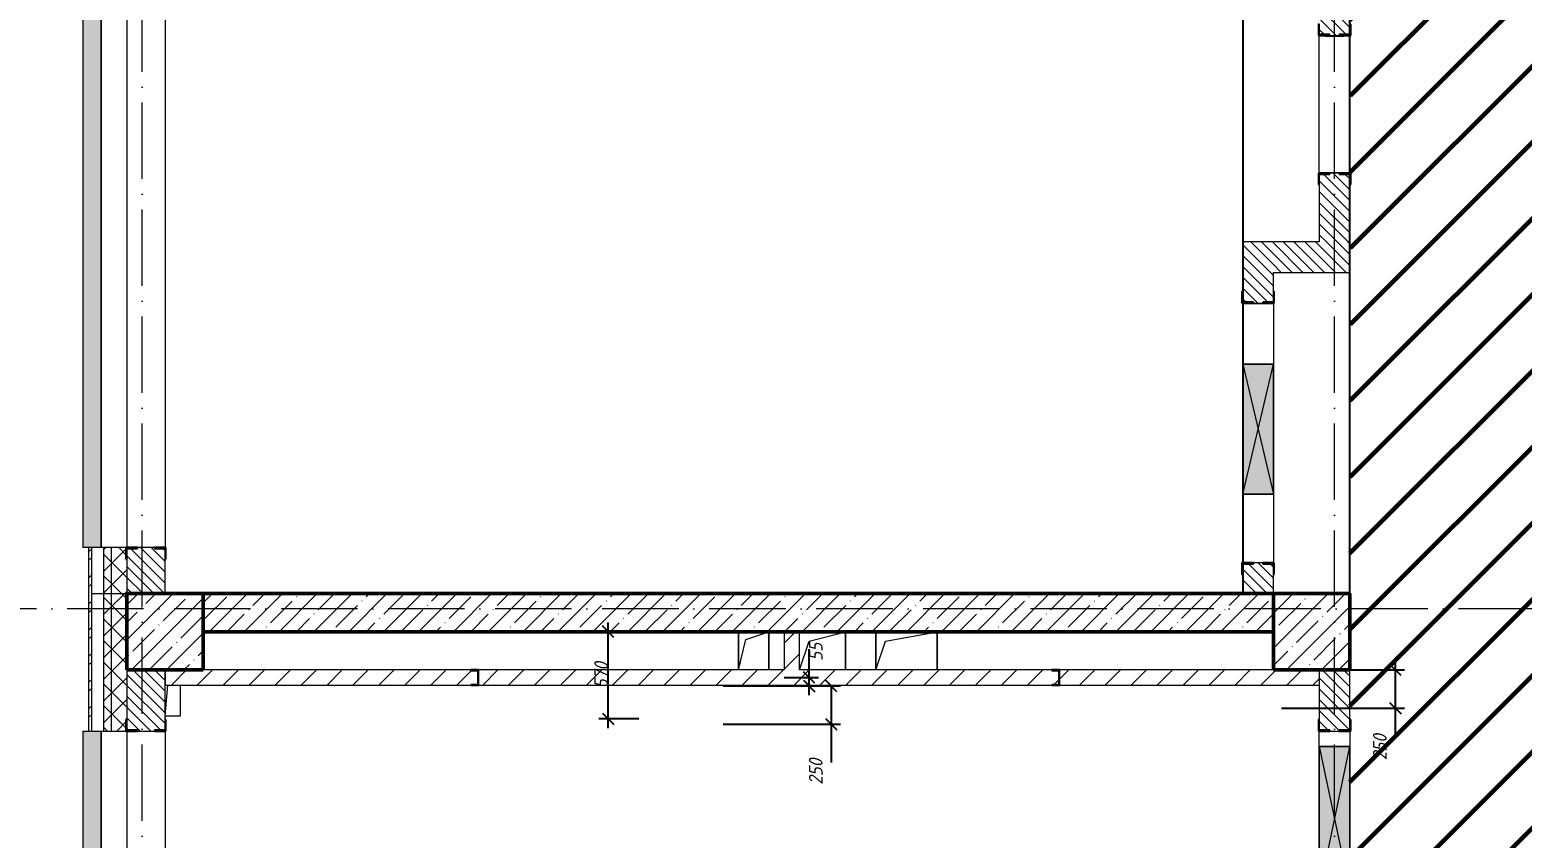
# Model space of a CAD drawing. Header units: millimetres. Extents: x -606178 to 312196, y -19338 to 632709.
# Drawn here: x -143799 to -134038, y 517875 to 523163 of the extents above; entities that cross this region are included whole.
import ezdxf

# ---------------------------------------------------------------- set-up
doc = ezdxf.new("R2010")
doc.units = ezdxf.units.MM
doc.linetypes.add('50_200_ШТРИХ_1Т_ш5_п1_п1_', pattern=[700, 500, -100, 0, -100])
for name, color, linetype, lineweight in [('6.4.1) Окр пт с инж. ПТ2.16', 3, 'Continuous', 60), ('A-____-____-DIMS', 7, 'Continuous', 9), ('A-DETL-GENF-OTLN', 7, 'Continuous', 9), ('A-FLOR-____-OTLN', 7, 'Continuous', 9), ('A-GENM-____-MCUT', 7, 'Continuous', 25), ('A-GENM-____-OTLN', 7, 'Continuous', 9), ('A-GENM-____-OTLN-1', 7, 'Continuous', 25), ('A-GLAZ-____-OTLN', 7, 'Continuous', 9), ('A-WALL-____-MCUT', 7, 'Continuous', 13), ('A-WALL-____-MCUT-1', 7, 'Continuous', 9), ('A-WALL-____-MCUT-2', 7, 'Continuous', 50), ('A-WALL-____-OTLN', 7, 'Continuous', 9), ('A-WALL-____-PATT-1', 7, 'Continuous', 9), ('A-WALL-FNSH-MCUT-1', 7, 'Continuous', 9), ('I-WALL-____-OTLN', 7, 'Continuous', 9), ('S-COLS-____-MCUT', 7, 'Continuous', 50), ('S-COLS-____-OTLN', 7, 'Continuous', 9), ('S-GRID-____-OTLN-1', 7, '50_200_ШТРИХ_1Т_ш5_п1_п1_', 9)]:
    doc.layers.add(name, color=color, linetype=linetype, lineweight=lineweight)
doc.layers.add('A-GLAZ-____-OTLN-1', color=7, linetype='Continuous', lineweight=9, true_color=0xc0c0c0)
doc.styles.add('ISOCPEUR_I_7', font='isocpeui.ttf', dxfattribs={"width": 0.9, "height": 90})
doc.dimstyles.new('ISO-1_8_0_9К_СРЕДНИЙ_Кладочные_1', dxfattribs={"dimscale": 304.8, "dimtxt": 89.638306, "dimasz": 0.246063, "dimexe": 0.19685, "dimexo": 0, "dimgap": 0, "dimtad": 1, "dimdec": 3, "dimrnd": 0.001, "dimdsep": 46, "dimtxsty": 'ISOCPEUR_I_7', "dimblk1": 'OBLIQUE', "dimblk2": 'OBLIQUE', "dimsah": 1, "dimcen": 0.09, "dimdle": 0.19685, "dimazin": 0, "dimtfac": 1, "dimtdec": 4, "dimtix": 1, "dimtmove": 0, "dimatfit": 3, "dimfxl": 1, "dimtvp": 1, "dimtolj": 1, "dimtzin": 0, "dimarcsym": 2})
doc.dimstyles.new('ISO-1_8_0_9К_СРЕДНИЙ_Кладочные_2', dxfattribs={"dimscale": 304.8, "dimtxt": 89.638306, "dimasz": 0.246063, "dimexe": 0.19685, "dimexo": 0, "dimgap": 0, "dimtad": 1, "dimdec": 3, "dimrnd": 0.001, "dimdsep": 46, "dimtxsty": 'ISOCPEUR_I_7', "dimblk1": 'OBLIQUE', "dimblk2": 'OBLIQUE', "dimsah": 1, "dimcen": 0.09, "dimdle": 0.19685, "dimazin": 0, "dimtfac": 1, "dimtdec": 4, "dimtix": 1, "dimtmove": 1, "dimatfit": 3, "dimfxl": 1, "dimtvp": 1, "dimtolj": 1, "dimtzin": 0, "dimarcsym": 2})
pattern_1 = [(135, (-140714.89, 451794.26), (-35.35534, -35.35534), [])]
pattern_2 = [(45, (-140714.89, 451794.26), (-84.85281, 84.85281), [])]
pattern_3 = [(45, (-140714.89, 451794.26), (-70.71068, 70.71068), []), (135, (-140714.89, 451794.26), (-70.71068, -70.71068), [])]
pattern_4 = [(45, (-140714.89, 451794.26), (-85.53659, 85.53659), []), (45, (-140657.87, 451794.26), (-85.53659, 85.53659), [])]

# ---------------------------------------------------------------- blocks, each defined once
blk = doc.blocks.new('BSC_Колонна _Прямоугольная - 500х500-V23-АР1_План отверстий 3 этажа в осях 1-64_Ю-ЯЯ')
at = {"layer": 'S-COLS-____-OTLN'}
h = blk.add_hatch(dxfattribs=at)
h.set_pattern_fill('FP_30', color=256, style=0, pattern_type=2)
h.set_pattern_definition([(45, (2200, -67431.04), (-114.04925, 114.04925), []), (45, (2314.05, -67431.04), (-114.04925, 114.04925), [201.613, -40.323, 3.353, -36.97])])
h.paths.add_polyline_path([(-250, -250), (250, -250), (250, 250), (-250, 250)], flags=0)
at = {"layer": 'S-COLS-____-MCUT'}
for p, q in [((250, 250), (-250, 250)), ((-250, 250), (-250, -250)), ((250, -250), (250, 250)), ((-250, -250), (250, -250))]:
    blk.add_line(p, q, dxfattribs=at)
blk = doc.blocks.new('BSC_Колонна _Прямоугольная - 500х500-V24-АР1_План отверстий 3 этажа в осях 1-64_Ю-ЯЯ')
at = {"layer": 'S-COLS-____-OTLN'}
h = blk.add_hatch(dxfattribs=at)
h.set_pattern_fill('FP_31', color=256, style=0, pattern_type=2)
h.set_pattern_definition([(45, (-5300, -67431.04), (-114.04925, 114.04925), []), (45, (-5185.95, -67431.04), (-114.04925, 114.04925), [201.613, -40.323, 3.353, -36.97])])
h.paths.add_polyline_path([(-250, -250), (250, -250), (250, 250), (-250, 250)], flags=0)
at = {"layer": 'S-COLS-____-MCUT'}
for p, q in [((250, 250), (-250, 250)), ((-250, 250), (-250, -250)), ((250, -250), (250, 250)), ((-250, -250), (250, -250))]:
    blk.add_line(p, q, dxfattribs=at)
blk = doc.blocks.new('Фахверк_СКБ_Уголок - 250_2700-27497298-АР1_План отверстий 3 этажа в осях 1-64_Ю-ЯЯ')
at = {"layer": 'A-GENM-____-MCUT'}
for p, q in [((200, 181), (125, 181)), ((125, 181), (125, 106)), ((125, 106), (131, 106)), ((131, 106), (131, 175)), ((131, 175), (200, 175)), ((200, 175), (200, 181)), ((131, -6), (125, -6)), ((125, -6), (125, -81)), ((125, -81), (200, -81)), ((131, -75), (131, -6)), ((200, -75), (131, -75)), ((200, -81), (200, -75))]:
    blk.add_line(p, q, dxfattribs=at)
blk = doc.blocks.new('Фахверк_СКБ_Уголок - 200_3960-28268576-АР1_План отверстий 3 этажа в осях 1-64_Ю-ЯЯ')
at = {"layer": 'A-GENM-____-MCUT'}
for p, q in [((200, 156), (125, 156)), ((125, 156), (125, 81)), ((131, 81), (131, 150)), ((131, 150), (200, 150)), ((200, 150), (200, 156)), ((125, 81), (131, 81)), ((131, 19), (125, 19)), ((125, 19), (125, -56)), ((131, -50), (131, 19)), ((125, -56), (200, -56)), ((200, -50), (131, -50)), ((200, -56), (200, -50))]:
    blk.add_line(p, q, dxfattribs=at)
blk = doc.blocks.new('Фахверк_СКБ_Уголок - 200_3960_зеркало-28268689-АР1_План отверстий 3 этажа в осях 1-64_Ю-ЯЯ')
at = {"layer": 'A-GENM-____-MCUT'}
for p, q in [((200, 156), (125, 156)), ((125, 156), (125, 81)), ((131, 81), (131, 150)), ((131, 150), (200, 150)), ((200, 150), (200, 156)), ((125, 81), (131, 81)), ((131, 19), (125, 19)), ((125, 19), (125, -56)), ((131, -50), (131, 19)), ((125, -56), (200, -56)), ((200, -50), (131, -50)), ((200, -56), (200, -50))]:
    blk.add_line(p, q, dxfattribs=at)
blk = doc.blocks.new('154_Стойка_СКБ_Уголок - СМ-2480_200-28346303-АР1_План отверстий 3 этажа в осях 1-64_Ю-ЯЯ')
at = {"layer": 'A-GENM-____-MCUT'}
for p, q in [((125, 156), (125, 81)), ((200, 156), (125, 156)), ((131, 81), (131, 150)), ((131, 150), (200, 150)), ((200, 150), (200, 156)), ((125, 81), (131, 81)), ((131, 19), (125, 19)), ((125, 19), (125, -56)), ((131, -50), (131, 19)), ((125, -56), (200, -56)), ((200, -50), (131, -50)), ((200, -56), (200, -50))]:
    blk.add_line(p, q, dxfattribs=at)
blk = doc.blocks.new('Стойка_Влож_Полоса боковая - Полоса-V164-АР1_План отверстий 3 этажа в осях 1-64_Ю-ЯЯ')
at = {"layer": 'A-GENM-____-OTLN'}
for p, q in [((-5, 60), (0, 60)), ((-5, -60), (-5, 60)), ((0, 31), (0, -31)), ((0, -60), (-5, -60))]:
    blk.add_line(p, q, dxfattribs=at)
blk = doc.blocks.new('154_Фахверк_СКБ_Швеллер - Тип_100_3960-28515445-АР1_План отверстий 3 этажа в осях 1-64_Ю-ЯЯ')
at = {"layer": 'A-GENM-____-MCUT'}
for p, q in [((175, 50), (125, 50)), ((125, 50), (125, -50)), ((128, 47), (175, 47)), ((128, -47), (128, 47)), ((175, 47), (175, 50)), ((125, -50), (175, -50)), ((175, -47), (128, -47)), ((175, -50), (175, -47))]:
    blk.add_line(p, q, dxfattribs=at)
blk = doc.blocks.new('AR_Отверстие прямоугольное _в плите_ - AR_Отверстие прямоугольное _в плите_-30510814-АР1_План отверстий 3 этажа в осях 1-64_Ю-ЯЯ')
at = {"layer": 'A-GENM-____-OTLN'}
for p, q in [((-50, -150), (-31.8, 50)), ((50, -150), (50, 50)), ((-50, -150), (50, -150))]:
    blk.add_line(p, q, dxfattribs=at)
blk = doc.blocks.new('AR_Отверстие прямоугольное _в плите_ - AR_Отверстие прямоугольное _в плите_-V196-АР1_План отверстий 3 этажа в осях 1-64_Ю-ЯЯ')
at = {"layer": 'A-GENM-____-OTLN'}
for p, q in [((-100, 125), (-100, -125)), ((-50, 75), (100, 125)), ((100, -125), (100, 125)), ((-100, -125), (-50, 75))]:
    blk.add_line(p, q, dxfattribs=at)
blk = doc.blocks.new('AR_Отверстие прямоугольное _в плите_ - AR_Отверстие прямоугольное _в плите_-30459858-АР1_План отверстий 3 этажа в осях 1-64_Ю-ЯЯ')
at = {"layer": 'A-GENM-____-OTLN'}
for p, q in [((-200, 125), (-200, -125)), ((-137.5, 62.5), (200, 125)), ((200, -125), (200, 125)), ((-200, -125), (-137.5, 62.5))]:
    blk.add_line(p, q, dxfattribs=at)
blk = doc.blocks.new('AR_Отверстие прямоугольное _в плите_ - AR_Отверстие прямоугольное _в плите_-30552572-АР1_План отверстий 3 этажа в осях 1-64_Ю-ЯЯ')
at = {"layer": 'A-GENM-____-OTLN'}
for p, q in [((-87.5, 62.5), (150, 125)), ((150, -125), (150, 125)), ((-150, -125), (-87.5, 62.5))]:
    blk.add_line(p, q, dxfattribs=at)
blk = doc.blocks.new('Отлив_СКБ - Отлив витража_120_НВФ-31886035-АР1_План отверстий 3 этажа в осях 1-64_Ю-ЯЯ')
at = {"layer": 'A-GLAZ-____-OTLN-1'}
for points in [[(4800, 2), (4800, 120), (0, 120), (0, 2), (1409.2, 2)], [(4800, 0), (4800, 2), (0, 2), (0, 0), (1409.2, 0)]]:
    blk.add_hatch(color=256, dxfattribs=at).paths.add_polyline_path(points, flags=0)
at = {"layer": 'A-GLAZ-____-OTLN'}
for p, q in [((0, 83), (0, 120)), ((4800, 120), (0, 120)), ((4800, 120), (4800, 83)), ((0, 2), (4800, 2)), ((4800, 0), (0, 0))]:
    blk.add_line(p, q, dxfattribs=at)
blk = doc.blocks.new('Отлив_СКБ - Отлив витража_120_НВФ-31885689-АР1_План отверстий 3 этажа в осях 1-64_Ю-ЯЯ')
at = {"layer": 'A-GLAZ-____-OTLN-1'}
for points in [[(1800, 2), (1800, 120), (0, 120), (0, 2), (736.9, 2)], [(1800, 0), (1800, 2), (0, 2), (0, 0), (736.9, 0)]]:
    blk.add_hatch(color=256, dxfattribs=at).paths.add_polyline_path(points, flags=0)
at = {"layer": 'A-GLAZ-____-OTLN'}
for p, q in [((0, 83), (0, 120)), ((1800, 120), (0, 120)), ((1800, 120), (1800, 83)), ((0, 2), (1800, 2)), ((1800, 0), (0, 0))]:
    blk.add_line(p, q, dxfattribs=at)
blk = doc.blocks.new('AR_Отверстие прямоугольное _в стене_ - AR_Отверстие прямоугольное _в стене__ОВ-36911224-АР1_План отверстий 3 этажа в осях 1-64_Ю-ЯЯ')
at = {"layer": 'A-GLAZ-____-OTLN'}
blk.add_hatch(color=256, dxfattribs=at).paths.add_polyline_path([(-475, -100), (475, -100), (475, 100), (-475, 100)], flags=0)
at = {"layer": 'A-DETL-GENF-OTLN'}
for p, q in [((-475, -100), (-475, 100)), ((-475, 100), (475, 100)), ((475, 100), (-475, -100)), ((-475, 100), (475, -100)), ((475, 100), (-475, 100)), ((-475, 100), (-475, -100)), ((475, 100), (475, -100)), ((475, -100), (475, 100)), ((475, -100), (-475, -100)), ((-475, -100), (475, -100))]:
    blk.add_line(p, q, dxfattribs=at)
blk = doc.blocks.new('AR_Отверстие прямоугольное _в стене_ - AR_Отверстие прямоугольное _в стене__ОВ-36910185-АР1_План отверстий 3 этажа в осях 1-64_Ю-ЯЯ')
at = {"layer": 'A-GLAZ-____-OTLN'}
blk.add_hatch(color=256, dxfattribs=at).paths.add_polyline_path([(-425, -100), (425, -100), (425, 100), (-425, 100)], flags=0)
at = {"layer": 'A-DETL-GENF-OTLN'}
for p, q in [((-425, -100), (-425, 100)), ((-425, 100), (425, 100)), ((425, 100), (-425, -100)), ((-425, 100), (425, -100)), ((425, 100), (-425, 100)), ((-425, 100), (-425, -100)), ((425, 100), (425, -100)), ((425, -100), (425, 100)), ((425, -100), (-425, -100)), ((-425, -100), (425, -100))]:
    blk.add_line(p, q, dxfattribs=at)
blk = doc.blocks.new('_Oblique')
at = {"color": 0, "linetype": 'ByBlock', "lineweight": -2}
blk.add_line((-0.5, -0.5), (0.5, 0.5), dxfattribs=at)
blk = doc.blocks.new('*D5356')
at = {"layer": 'A-____-____-DIMS', "color": 0, "lineweight": -2, "transparency": 16777216}
for p, q in [((-134867.5, 519035.3), (-134867.5, 518725.3)), ((-135564.9, 518975.3), (-134807.5, 518975.3)), ((-135612.9, 518725.3), (-134807.5, 518725.3)), ((-134867.5, 518725.3), (-134867.5, 518529.2))]:
    blk.add_line(p, q, dxfattribs=at)
at = {"layer": 'Defpoints', "color": 0, "transparency": 16777216}
for p in [(-135564.9, 518975.3), (-135612.9, 518725.3), (-134867.5, 518725.3)]:
    blk.add_point(p, dxfattribs=at)
at = {"layer": 'A-____-____-DIMS', "color": 0, "lineweight": -2, "transparency": 16777216, "xscale": 75, "yscale": 75, "zscale": 75}
for p, rotation in [((-134867.5, 518975.3), 90), ((-134867.5, 518725.3), 270)]:
    blk.add_blockref('_Oblique', p, dxfattribs=dict(at, rotation=rotation))
at = {"layer": 'A-____-____-DIMS', "color": 0, "transparency": 16777216, "insert": (-135013.5, 518384.4), "char_height": 90, "width": 409.578, "attachment_point": 1, "rotation": 90, "line_spacing_factor": 1.149209, "style": 'ISOCPEUR_I_7'}
blk.add_mtext('\\A1;250', dxfattribs=at)
blk = doc.blocks.new('*D5342')
at = {"layer": 'A-____-____-DIMS', "color": 0, "lineweight": -2, "transparency": 16777216}
for p, q in [((-140122.7, 519225.3), (-139956.7, 519225.3)), ((-140016.7, 518595.3), (-140016.7, 519285.3)), ((-139814.9, 518655.3), (-140076.7, 518655.3))]:
    blk.add_line(p, q, dxfattribs=at)
at = {"layer": 'Defpoints', "color": 0, "transparency": 16777216}
for p in [(-140122.7, 519225.3), (-140016.7, 519225.3), (-139814.9, 518655.3)]:
    blk.add_point(p, dxfattribs=at)
at = {"layer": 'A-____-____-DIMS', "color": 0, "lineweight": -2, "transparency": 16777216, "xscale": 75, "yscale": 75, "zscale": 75}
for p, rotation in [((-140016.7, 519225.3), 90), ((-140016.7, 518655.3), 270)]:
    blk.add_blockref('_Oblique', p, dxfattribs=dict(at, rotation=rotation))
at = {"layer": 'A-____-____-DIMS', "color": 0, "transparency": 16777216, "insert": (-140062.2, 518940.3), "char_height": 90, "width": 409.578, "attachment_point": 5, "rotation": 90, "style": 'ISOCPEUR_I_7'}
blk.add_mtext('\\A1;570', dxfattribs=at)
blk = doc.blocks.new('*D5343')
at = {"layer": 'A-____-____-DIMS', "color": 0, "lineweight": -2, "transparency": 16777216}
for p, q in [((-139264.9, 518870.3), (-138497.6, 518870.3)), ((-138557.6, 518870.3), (-138557.6, 518560.3)), ((-139264.9, 518620.3), (-138497.6, 518620.3)), ((-138557.6, 518620.3), (-138557.6, 518369))]:
    blk.add_line(p, q, dxfattribs=at)
at = {"layer": 'Defpoints', "color": 0, "transparency": 16777216}
for p in [(-139264.9, 518870.3), (-138557.6, 518870.3), (-139264.9, 518620.3)]:
    blk.add_point(p, dxfattribs=at)
at = {"layer": 'A-____-____-DIMS', "color": 0, "lineweight": -2, "transparency": 16777216, "xscale": 75, "yscale": 75, "zscale": 75}
for p, rotation in [((-138557.6, 518870.3), 90), ((-138557.6, 518620.3), 270)]:
    blk.add_blockref('_Oblique', p, dxfattribs=dict(at, rotation=rotation))
at = {"layer": 'A-____-____-DIMS', "color": 0, "transparency": 16777216, "insert": (-138703.6, 518224.2), "char_height": 90, "width": 409.578, "attachment_point": 1, "rotation": 90, "line_spacing_factor": 1.149209, "style": 'ISOCPEUR_I_7'}
blk.add_mtext('\\A1;250', dxfattribs=at)
blk = doc.blocks.new('*D5344')
at = {"layer": 'A-____-____-DIMS', "color": 0, "lineweight": -2, "transparency": 16777216}
for p, q in [((-138701.5, 518925.3), (-138701.5, 519110.8)), ((-139264.9, 518870.3), (-138641.5, 518870.3)), ((-138864.9, 518925.3), (-138641.5, 518925.3)), ((-138701.5, 518810.3), (-138701.5, 518925.3))]:
    blk.add_line(p, q, dxfattribs=at)
at = {"layer": 'Defpoints', "color": 0, "transparency": 16777216}
for p in [(-139264.9, 518870.3), (-138864.9, 518925.3), (-138701.5, 518925.3)]:
    blk.add_point(p, dxfattribs=at)
at = {"layer": 'A-____-____-DIMS', "color": 0, "lineweight": -2, "transparency": 16777216, "xscale": 75, "yscale": 75, "zscale": 75}
for p, rotation in [((-138701.5, 518925.3), 90), ((-138701.5, 518870.3), 270)]:
    blk.add_blockref('_Oblique', p, dxfattribs=dict(at, rotation=rotation))
at = {"layer": 'A-____-____-DIMS', "color": 0, "transparency": 16777216, "insert": (-138703.6, 519034.3), "char_height": 90, "width": 273.052, "attachment_point": 1, "rotation": 90, "line_spacing_factor": 1.149209, "style": 'ISOCPEUR_I_7'}
blk.add_mtext('\\A1;55', dxfattribs=at)

msp = doc.modelspace()

# ---------------------------------------------------------------- hatches: boundary and pattern name
at = {"layer": '6.4.1) Окр пт с инж. ПТ2.16'}
h = msp.add_hatch(dxfattribs=at)
h.set_pattern_fill('ANSI31', color=256, scale=111)
h.paths.add_polyline_path([(-133314.891, 528425.3011), (-133389.891, 528425.3011), (-133389.891, 528419.3011), (-133464.891, 528419.3011), (-133464.891, 528425.3011), (-133814.891, 528425.3011), (-134714.891, 528425.3011), (-135164.891, 528425.3011), (-135164.891, 523200.3011), (-135158.891, 523200.3011), (-135158.891, 523125.3011), (-135160.3704, 522225.3011), (-135158.891, 522225.3011), (-135158.891, 522150.3011), (-135164.891, 519475.3011), (-135164.891, 518975.3011), (-135164.891, 518650.3011), (-135158.891, 518650.3011), (-135158.891, 518575.3011), (-135164.891, 518475.3011), (-135164.891, 517525.3011), (-135164.891, 516875.3011), (-135158.891, 516875.3011), (-135158.891, 516800.3011), (-135164.891, 513825.3011), (-134914.891, 513825.3011), (-133314.891, 513825.3011), (-133114.891, 513825.3011), (-133114.891, 514975.3011), (-132864.891, 514975.3011), (-131764.891, 514975.3011), (-131364.891, 514975.3011), (-130264.891, 514975.3011), (-126809.891, 514975.3011), (-126809.891, 514981.3011), (-126734.891, 514981.3011), (-126728.891, 514981.3011), (-126659.891, 514981.3011), (-125809.891, 514981.2167), (-125809.891, 514981.3011), (-125740.891, 514981.3011), (-125734.891, 514981.3011), (-125659.891, 514981.3011), (-124439.891, 514981.1779), (-124439.891, 514981.3011), (-124364.891, 514981.3011), (-124358.891, 514981.3011), (-124289.891, 514981.3011), (-123214.891, 514981.19), (-123214.891, 514981.3011), (-123139.891, 514981.3011), (-121789.891, 514981.1587), (-121789.891, 514981.3011), (-121714.891, 514981.3011), (-121708.891, 514981.3011), (-121639.891, 514981.3011), (-119514.891, 514981.0709), (-119514.891, 515425.3011), (-119260.891, 515425.3011), (-119214.891, 515425.3011), (-118514.891, 515425.3011), (-118468.891, 515425.3011), (-118289.891, 515425.3011), (-117839.891, 515425.3011), (-117214.891, 515425.3011), (-117014.8899, 515425.3028), (-117014.8899, 515225.3027), (-117014.891, 515225.3027), (-117014.891, 514975.3011), (-115839.891, 514975.3011), (-115839.891, 514981.3011), (-115764.891, 514981.3011), (-115758.891, 514981.3011), (-115689.891, 514981.3011), (-115064.891, 514981.2253), (-115064.891, 514981.3011), (-114989.891, 514981.3011), (-114889.891, 514981.2888), (-114889.891, 514981.3011), (-114814.891, 514981.3011), (-114114.891, 514981.2146), (-114114.891, 514981.3011), (-114014.891, 514981.3011), (-114014.891, 514975.3011), (-113489.891, 514975.3011), (-113489.891, 514981.3011), (-113414.891, 514981.3011), (-112714.891, 514981.2121), (-112714.891, 514981.3011), (-112639.891, 514981.3011), (-112539.891, 514981.2882), (-112539.891, 514981.3011), (-112464.891, 514981.3011), (-111839.891, 514981.22), (-111839.891, 514981.3011), (-111770.891, 514981.3011), (-111764.891, 514981.3011), (-111689.891, 514981.3011), (-110189.891, 514981.103), (-110189.891, 514981.3011), (-110114.891, 514981.3011), (-108489.891, 514981.0788), (-108489.891, 514981.3011), (-108420.891, 514981.3011), (-108414.891, 514981.3011), (-108339.891, 514981.3011), (-104189.891, 514980.7093), (-104189.891, 514981.3011), (-104114.891, 514981.3011), (-102489.891, 514981.0435), (-102489.891, 514981.3011), (-102420.891, 514981.3011), (-102414.891, 514981.3011), (-102339.891, 514981.3011), (-95514.891, 514980.166), (-95514.891, 519325.3011), (-95814.891, 519325.3011), (-95814.891, 519225.3011), (-96014.891, 519225.3011), (-96014.891, 519325.3011), (-96364.891, 519325.3011), (-98164.891, 519325.3011), (-98164.891, 518975.3011), (-98764.891, 518975.3011), (-98764.891, 519225.3011), (-98964.891, 519225.3011), (-98964.891, 519325.3011), (-99489.891, 519325.3011), (-99489.891, 519319.3011), (-99564.891, 519319.3011), (-99564.891, 519325.3011), (-101364.891, 519325.3011), (-101364.891, 519319.3011), (-101464.891, 519319.3011), (-101464.891, 518975.3011), (-102064.891, 518975.3011), (-102064.891, 519225.3011), (-102264.891, 519225.3011), (-102264.891, 519325.3011), (-102689.891, 519325.3011), (-102689.891, 519319.3011), (-102764.891, 519319.3011), (-104564.891, 519325.3011), (-104564.891, 519319.3011), (-104639.891, 519319.3011), (-104714.891, 519325.3011), (-104714.891, 518975.3011), (-105314.891, 518975.3011), (-105314.891, 519225.3011), (-105514.891, 519225.3011), (-105514.891, 519325.3011), (-105889.891, 519325.3011), (-105889.891, 519319.3011), (-105964.891, 519319.3011), (-107764.891, 519325.3011), (-107764.891, 519319.3011), (-107839.891, 519319.3011), (-108314.891, 519325.3011), (-108314.891, 518975.3011), (-108914.891, 518975.3011), (-108914.891, 519325.3011), (-109089.891, 519325.3011), (-109089.891, 519319.3011), (-109164.891, 519319.3011), (-110964.891, 519325.3011), (-110964.891, 519319.3011), (-111039.891, 519319.3011), (-111264.891, 519322.4776), (-111264.891, 519225.3011), (-111464.891, 519225.3011), (-111464.891, 518975.3011), (-112064.891, 518975.3011), (-112064.891, 519225.3011), (-112267.3781, 519225.3011), (-112242.3781, 519300.3011), (-112064.891, 519325.6564), (-112064.891, 519575.3011), (-112289.891, 519575.3011), (-112358.891, 519575.3011), (-112358.891, 519506.3011), (-112364.891, 519394.3011), (-112364.891, 519506.3011), (-112364.891, 519575.3011), (-114164.891, 519575.3011), (-114164.891, 519506.3011), (-114164.891, 519394.3011), (-114164.891, 519319.3011), (-114239.891, 519319.3011), (-117014.891, 519325.3011), (-117014.891, 518975.3011), (-117614.891, 518975.3011), (-117614.891, 519275.3011), (-117714.891, 519275.3011), (-117714.891, 519475.3011), (-122414.891, 519475.3011), (-122414.891, 519275.3011), (-122514.891, 519275.3011), (-122514.891, 518975.3011), (-123014.891, 518975.3011), (-123014.891, 519275.3011), (-123114.891, 519275.3011), (-123114.891, 519475.3011), (-127114.891, 519475.3011), (-127114.891, 519275.3011), (-127214.891, 519275.3011), (-127214.891, 518975.3011), (-127714.891, 518975.3011), (-127714.891, 519275.3011), (-127814.891, 519275.3011), (-127814.891, 519475.3011), (-130714.891, 519475.3011), (-130714.891, 519275.3011), (-130814.891, 519275.3011), (-130814.891, 518975.3011), (-131314.891, 518975.3011), (-131314.891, 519275.3011), (-131414.891, 519275.3011), (-131414.891, 519475.3011), (-132514.891, 519475.3011), (-132514.891, 519275.3011), (-133314.891, 519275.3011), (-133314.891, 520075.3011), (-133114.891, 520075.3011), (-133114.891, 525825.3011), (-133314.891, 525825.3011), (-133314.891, 526425.3011), (-133314.891, 526625.3011)])
at = {"layer": 'A-WALL-____-PATT-1'}
h = msp.add_hatch(dxfattribs=at)
h.set_pattern_fill('FP_4', color=256, style=0, pattern_type=2)
h.set_pattern_definition(pattern_3)
h.paths.add_polyline_path([(-143264.891, 519475.3011), (-143264.891, 519775.3011), (-143314.891, 519775.3011), (-143314.891, 519475.3011)], flags=0)
h.paths.add_polyline_path([(-143314.891, 524575.3011), (-143264.891, 524575.3011), (-143264.891, 524825.3011), (-143314.891, 524825.3011)], flags=0)
h = msp.add_hatch(dxfattribs=at)
h.set_pattern_fill('FP_4', color=256, style=0, pattern_type=2)
h.set_pattern_definition(pattern_3)
h.paths.add_polyline_path([(-143170.891, 519475.3011), (-143164.891, 519475.3011), (-143164.891, 519700.3011), (-143170.891, 519700.3011), (-143170.891, 519775.3011), (-143264.891, 519775.3011), (-143264.891, 519475.3011)], flags=0)
h.paths.add_polyline_path([(-143170.891, 524575.3011), (-143170.891, 524650.3011), (-143164.891, 524650.3011), (-143164.891, 524825.3011), (-143264.891, 524825.3011), (-143264.891, 524575.3011)], flags=0)
h = msp.add_hatch(dxfattribs=at)
h.set_pattern_fill('FP_9', color=256, style=0, pattern_type=2)
h.set_pattern_definition(pattern_1)
h.paths.add_polyline_path([(-143164.891, 519475.3011), (-142914.891, 519475.3011), (-142914.891, 519769.3011), (-142983.891, 519769.3011), (-142983.891, 519775.3011), (-143095.891, 519775.3011), (-143095.891, 519769.3011), (-143164.891, 519769.3011), (-143164.891, 519700.3011)], flags=0)
h.paths.add_polyline_path([(-143095.891, 524575.3011), (-142983.891, 524575.3011), (-142983.891, 524581.3011), (-142914.891, 524581.3011), (-142914.891, 524825.3011), (-143164.891, 524825.3011), (-143164.891, 524581.3011), (-143095.891, 524581.3011)], flags=0)
h = msp.add_hatch(dxfattribs=at)
h.set_pattern_fill('FP_9', color=256, style=0, pattern_type=2)
h.set_pattern_definition(pattern_1)
h.paths.add_polyline_path([(-135164.891, 521775.3011), (-135164.891, 522219.3011), (-135233.891, 522219.3011), (-135233.891, 522225.3011), (-135295.891, 522225.3011), (-135295.891, 522219.3011), (-135364.891, 522219.3011), (-135364.891, 521775.3011)], flags=0)
h.paths.add_polyline_path([(-135233.891, 523125.3011), (-135233.891, 523131.3011), (-135164.891, 523131.3011), (-135164.891, 524825.3011), (-135364.891, 524825.3011), (-135364.891, 523131.3011), (-135295.891, 523131.3011), (-135295.891, 523125.3011)], flags=0)
h = msp.add_hatch(dxfattribs=at)
h.set_pattern_fill('FP_6', color=256, style=0, pattern_type=2)
h.set_pattern_definition(pattern_4)
h.paths.add_polyline_path([(-143394.891, 519645.3011), (-143394.891, 519775.3011), (-143414.891, 519775.3011), (-143414.891, 519645.3011)], flags=0)
h.paths.add_polyline_path([(-143414.891, 524575.3011), (-143394.891, 524575.3011), (-143394.891, 524655.3011), (-143414.891, 524655.3011)], flags=0)
h = msp.add_hatch(dxfattribs=at)
h.set_pattern_fill('FP_9', color=256, style=0, pattern_type=2)
h.set_pattern_definition(pattern_1)
h.paths.add_polyline_path([(-135864.891, 519475.3011), (-135664.891, 519475.3011), (-135664.891, 519669.3011), (-135733.891, 519669.3011), (-135733.891, 519675.3011), (-135795.891, 519675.3011), (-135795.891, 519669.3011), (-135864.891, 519669.3011), (-135864.891, 519600.3011)], flags=0)
h.paths.add_polyline_path([(-135733.891, 521375.3011), (-135733.891, 521381.3011), (-135664.891, 521381.3011), (-135664.891, 521775.3011), (-135864.891, 521775.3011), (-135864.891, 521381.3011), (-135795.891, 521381.3011), (-135795.891, 521375.3011)], flags=0)
h = msp.add_hatch(dxfattribs=at)
h.set_pattern_fill('FP_9', color=256, style=0, pattern_type=2)
h.set_pattern_definition(pattern_1)
h.paths.add_polyline_path([(-135664.891, 521575.3011), (-135164.891, 521575.3011), (-135164.891, 521775.3011), (-135664.891, 521775.3011)], flags=0)
h = msp.add_hatch(dxfattribs=at)
h.set_pattern_fill('FP_6', color=256, style=0, pattern_type=2)
h.set_pattern_definition(pattern_4)
h.paths.add_polyline_path([(-143414.891, 506725.3011), (-143394.891, 506725.3011), (-143394.891, 507975.3011), (-143414.891, 507975.3011), (-143414.891, 507403.2268)], flags=0)
h.paths.add_polyline_path([(-143414.891, 509775.3011), (-143394.891, 509775.3011), (-143394.891, 510975.3011), (-143414.891, 510975.3011), (-143414.891, 510632.197)], flags=0)
h.paths.add_polyline_path([(-143394.891, 512775.3011), (-143394.891, 513825.3011), (-143414.891, 513825.3011), (-143414.891, 512775.3011)], flags=0)
h.paths.add_polyline_path([(-143394.891, 515625.3011), (-143394.891, 516775.3011), (-143414.891, 516775.3011), (-143414.891, 515625.3011)], flags=0)
h.paths.add_polyline_path([(-143414.891, 518575.3011), (-143394.891, 518575.3011), (-143394.891, 519645.3011), (-143414.891, 519645.3011), (-143414.891, 518704.6226)], flags=0)
h = msp.add_hatch(dxfattribs=at)
h.set_pattern_fill('FP_4', color=256, style=0, pattern_type=2)
h.set_pattern_definition(pattern_3)
h.paths.add_polyline_path([(-143314.891, 506825.3011), (-143264.891, 506825.3011), (-143264.891, 507975.3011), (-143314.891, 507975.3011), (-143314.891, 507403.2268)], flags=0)
h.paths.add_polyline_path([(-143314.891, 509775.3011), (-143264.891, 509775.3011), (-143264.891, 510975.3011), (-143314.891, 510975.3011), (-143314.891, 510632.197)], flags=0)
h.paths.add_polyline_path([(-143314.891, 512775.3011), (-143264.891, 512775.3011), (-143264.891, 513825.3011), (-143314.891, 513825.3011)], flags=0)
h.paths.add_polyline_path([(-143264.891, 515625.3011), (-143264.891, 516775.3011), (-143314.891, 516775.3011), (-143314.891, 515625.3011)], flags=0)
h.paths.add_polyline_path([(-143314.891, 518575.3011), (-143264.891, 518575.3011), (-143264.891, 519475.3011), (-143314.891, 519475.3011), (-143314.891, 518704.6226)], flags=0)
h = msp.add_hatch(dxfattribs=at)
h.set_pattern_fill('FP_4', color=256, style=0, pattern_type=2)
h.set_pattern_definition(pattern_3)
h.paths.add_polyline_path([(-143264.891, 506875.3011), (-143164.891, 506875.3011), (-143164.891, 507900.3011), (-143170.891, 507900.3011), (-143170.891, 507975.3011), (-143264.891, 507975.3011), (-143264.891, 507403.2268)], flags=0)
h.paths.add_polyline_path([(-143170.891, 509775.3011), (-143170.891, 509850.3011), (-143164.891, 509850.3011), (-143164.891, 510975.3011), (-143264.891, 510975.3011), (-143264.891, 509775.3011)], flags=0)
h.paths.add_polyline_path([(-143264.891, 512775.3011), (-143170.891, 512775.3011), (-143170.891, 512850.3011), (-143164.891, 512850.3011), (-143164.891, 513825.3011), (-143264.891, 513825.3011), (-143264.891, 512850.3011)], flags=0)
h.paths.add_polyline_path([(-143170.891, 515625.3011), (-143170.891, 515700.3011), (-143164.891, 515700.3011), (-143164.891, 516700.3011), (-143170.891, 516700.3011), (-143170.891, 516775.3011), (-143264.891, 516775.3011), (-143264.891, 515625.3011)], flags=0)
h.paths.add_polyline_path([(-143170.891, 518575.3011), (-143170.891, 518650.3011), (-143164.891, 518650.3011), (-143164.891, 519475.3011), (-143264.891, 519475.3011), (-143264.891, 518575.3011)], flags=0)
h = msp.add_hatch(dxfattribs=at)
h.set_pattern_fill('FP_12', color=256, style=0, pattern_type=2)
h.set_pattern_definition([(45, (-140714.89, 451794.26), (-114.04925, 114.04925), []), (45, (-140600.84, 451794.26), (-114.04925, 114.04925), [201.612, -40.322, 3.353, -36.97])])
h.paths.add_polyline_path([(-135664.891, 519225.3011), (-135664.891, 519475.3011), (-142664.891, 519475.3011), (-142664.891, 519225.3011), (-137193.9883, 519225.3011)], flags=0)
h = msp.add_hatch(dxfattribs=at)
h.set_pattern_fill('FP_7', color=256, style=0, pattern_type=2)
h.set_pattern_definition(pattern_2)
h.paths.add_polyline_path([(-138764.891, 518975.3011), (-138764.891, 519225.3011), (-138864.891, 519225.3011), (-138864.891, 518975.3011)], flags=0)
h = msp.add_hatch(dxfattribs=at)
h.set_pattern_fill('FP_9', color=256, style=0, pattern_type=2)
h.set_pattern_definition(pattern_1)
h.paths.add_polyline_path([(-143095.891, 515625.3011), (-142983.891, 515625.3011), (-142983.891, 515631.3011), (-142914.891, 515631.3011), (-142914.891, 516769.3011), (-142983.891, 516769.3011), (-142983.891, 516775.3011), (-143095.891, 516775.3011), (-143095.891, 516769.3011), (-143164.891, 516769.3011), (-143164.891, 515631.3011), (-143095.891, 515631.3011)], flags=0)
h.paths.add_polyline_path([(-143095.891, 518575.3011), (-142983.891, 518575.3011), (-142983.891, 518581.3011), (-142914.891, 518581.3011), (-142914.891, 518975.3011), (-143164.891, 518975.3011), (-143164.891, 518581.3011), (-143095.891, 518581.3011)], flags=0)
h = msp.add_hatch(dxfattribs=at)
h.set_pattern_fill('FP_7', color=256, style=0, pattern_type=2)
h.set_pattern_definition(pattern_2)
h.paths.add_polyline_path([(-142496.3812, 518875.3011), (-140914.891, 518875.3011), (-140914.891, 518878.3011), (-140867.891, 518878.3011), (-140867.891, 518972.3011), (-140914.891, 518972.3011), (-140914.891, 518975.3011), (-142914.891, 518975.3011), (-142914.891, 518875.3011)], flags=0)
h.paths.add_polyline_path([(-135364.891, 518875.3011), (-135364.891, 518975.3011), (-137064.891, 518975.3011), (-137064.891, 518875.3011), (-135426.524, 518875.3011)], flags=0)
h.paths.add_polyline_path([(-137114.891, 518875.3011), (-137114.891, 518878.3011), (-137067.891, 518878.3011), (-137067.891, 518972.3011), (-137114.891, 518972.3011), (-137114.891, 518975.3011), (-140864.891, 518975.3011), (-140864.891, 518875.3011), (-137193.9883, 518875.3011)], flags=0)
h = msp.add_hatch(dxfattribs=at)
h.set_pattern_fill('FP_9', color=256, style=0, pattern_type=2)
h.set_pattern_definition(pattern_1)
h.paths.add_polyline_path([(-135164.891, 513825.3011), (-135164.891, 516869.3011), (-135233.891, 516869.3011), (-135233.891, 516875.3011), (-135295.891, 516875.3011), (-135295.891, 516869.3011), (-135364.891, 516869.3011), (-135364.891, 513825.3011)], flags=0)
h.paths.add_polyline_path([(-135233.891, 518575.3011), (-135233.891, 518581.3011), (-135164.891, 518581.3011), (-135164.891, 518975.3011), (-135364.891, 518975.3011), (-135364.891, 518581.3011), (-135295.891, 518581.3011), (-135295.891, 518575.3011)], flags=0)

# ---------------------------------------------------------------- linework, layer by layer
msp.add_lwpolyline([(-135864.891, 519475.3011), (-135164.891, 519475.3011), (-135164.891, 528625.3011), (-135864.891, 528625.3011)], close=True)
at = {"layer": 'A-FLOR-____-OTLN'}
for p, q in [((-139164.891, 518975.3011), (-139164.891, 519225.3011)), ((-138964.891, 519225.3011), (-138964.891, 518975.3011)), ((-138464.891, 519225.3011), (-138464.891, 518975.3011)), ((-138264.891, 518975.3011), (-138264.891, 519225.3011)), ((-137864.891, 519225.3011), (-137864.891, 518975.3011))]:
    msp.add_line(p, q, dxfattribs=at)
at = {"layer": 'A-WALL-____-MCUT'}
for p, q in [((-135364.891, 522150.3011), (-135364.891, 521775.3011)), ((-135164.891, 521575.3011), (-135164.891, 522150.3011)), ((-135864.891, 521775.3011), (-135864.891, 521450.3011)), ((-135364.891, 521775.3011), (-135864.891, 521775.3011)), ((-135664.891, 521450.3011), (-135664.891, 521575.3011)), ((-135664.891, 521575.3011), (-135164.891, 521575.3011)), ((-143170.891, 519775.3011), (-143394.891, 519775.3011)), ((-143394.891, 519645.3011), (-143394.891, 519775.3011)), ((-143394.891, 518575.3011), (-143394.891, 519775.3011)), ((-142983.891, 519775.3011), (-143095.891, 519775.3011)), ((-142914.891, 519475.3011), (-142914.891, 519700.3011)), ((-135733.891, 519675.3011), (-135795.891, 519675.3011)), ((-135864.891, 519600.3011), (-135864.891, 519475.3011)), ((-135664.891, 519475.3011), (-135664.891, 519600.3011)), ((-143394.891, 519475.3011), (-143164.891, 519475.3011)), ((-142914.891, 518650.3011), (-142914.891, 518975.3011)), ((-135364.891, 518975.3011), (-135364.891, 518650.3011)), ((-135164.891, 518650.3011), (-135164.891, 518975.3011)), ((-143394.891, 518575.3011), (-143170.891, 518575.3011)), ((-143095.891, 518575.3011), (-142983.891, 518575.3011)), ((-135295.891, 518575.3011), (-135233.891, 518575.3011))]:
    msp.add_line(p, q, dxfattribs=at)
at = {"layer": 'A-WALL-____-MCUT-1'}
for p, q in [((-143314.891, 518575.3011), (-143314.891, 519775.3011)), ((-143264.891, 518575.3011), (-143264.891, 519775.3011)), ((-143164.891, 519700.3011), (-143164.891, 519475.3011)), ((-143164.891, 518975.3011), (-143164.891, 518650.3011))]:
    msp.add_line(p, q, dxfattribs=at)
at = {"layer": 'A-WALL-____-MCUT-2'}
for p, q in [((-135664.891, 519475.3011), (-142664.891, 519475.3011)), ((-142664.891, 519225.3011), (-135664.891, 519225.3011))]:
    msp.add_line(p, q, dxfattribs=at)
at = {"layer": 'A-WALL-____-OTLN'}
for p, q in [((-143164.891, 524575.3011), (-143164.891, 519775.3011)), ((-142914.891, 524575.3011), (-142914.891, 519775.3011)), ((-143164.891, 518575.3011), (-143164.891, 516775.3011)), ((-142914.891, 518575.3011), (-142914.891, 516775.3011))]:
    msp.add_line(p, q, dxfattribs=at)
at = {"layer": 'A-WALL-FNSH-MCUT-1'}
for p, q in [((-143414.891, 519775.3011), (-143414.891, 519645.3011)), ((-143394.891, 519775.3011), (-143414.891, 519775.3011)), ((-143414.891, 519645.3011), (-143414.891, 518575.3011)), ((-138864.891, 519225.3011), (-138864.891, 518975.3011)), ((-138764.891, 518975.3011), (-138764.891, 519225.3011)), ((-142914.891, 518975.3011), (-142914.891, 518875.3011)), ((-140914.891, 518975.3011), (-142664.891, 518975.3011)), ((-138864.891, 518975.3011), (-140864.891, 518975.3011)), ((-137114.891, 518975.3011), (-138764.891, 518975.3011)), ((-135664.891, 518975.3011), (-137064.891, 518975.3011)), ((-142914.891, 518875.3011), (-140914.891, 518875.3011)), ((-140864.891, 518875.3011), (-137114.891, 518875.3011)), ((-137064.891, 518875.3011), (-135364.891, 518875.3011)), ((-143414.891, 518575.3011), (-143394.891, 518575.3011))]:
    msp.add_line(p, q, dxfattribs=at)
at = {"layer": 'I-WALL-____-OTLN'}
for p, q in [((-135364.891, 522225.3011), (-135364.891, 523125.3011)), ((-135164.891, 523125.3011), (-135164.891, 523095.3011)), ((-135164.891, 522255.3011), (-135164.891, 522225.3011)), ((-135864.891, 520975.3011), (-135864.891, 521375.3011)), ((-135664.891, 521375.3011), (-135664.891, 520975.3011)), ((-135864.891, 519675.3011), (-135864.891, 520125.3011)), ((-135664.891, 520125.3011), (-135664.891, 519675.3011)), ((-135364.891, 518475.3011), (-135364.891, 518575.3011)), ((-135164.891, 518575.3011), (-135164.891, 518475.3011))]:
    msp.add_line(p, q, dxfattribs=at)
at = {"layer": 'S-GRID-____-OTLN-1'}
for p, q in [((-143064.891, 504685.847), (-143064.891, 542687.1106)), ((-135264.891, 504685.847), (-135264.891, 542687.1106)), ((-36640.4843, 519375.3011), (-145383.6612, 519375.3011))]:
    msp.add_line(p, q, dxfattribs=at)

# ---------------------------------------------------------------- block references
at = {"layer": 'A-GENM-____-OTLN'}
for p, rotation in [((-135264.891, 523125.3011), 89.99999999999993), ((-135264.891, 522225.3011), 269.9999999999999), ((-135764.891, 521375.3011), 89.99999999999991)]:
    msp.add_blockref('Стойка_Влож_Полоса боковая - Полоса-V164-АР1_План отверстий 3 этажа в осях 1-64_Ю-ЯЯ', p, dxfattribs=dict(at, rotation=rotation))
for name, p in [('AR_Отверстие прямоугольное _в плите_ - AR_Отверстие прямоугольное _в плите_-V196-АР1_План отверстий 3 этажа в осях 1-64_Ю-ЯЯ', (-139064.891, 519100.3011)), ('AR_Отверстие прямоугольное _в плите_ - AR_Отверстие прямоугольное _в плите_-30552572-АР1_План отверстий 3 этажа в осях 1-64_Ю-ЯЯ', (-138614.891, 519100.3011)), ('AR_Отверстие прямоугольное _в плите_ - AR_Отверстие прямоугольное _в плите_-30459858-АР1_План отверстий 3 этажа в осях 1-64_Ю-ЯЯ', (-138064.891, 519100.3011)), ('AR_Отверстие прямоугольное _в плите_ - AR_Отверстие прямоугольное _в плите_-30510814-АР1_План отверстий 3 этажа в осях 1-64_Ю-ЯЯ', (-142864.891, 518825.3011))]:
    msp.add_blockref(name, p, dxfattribs=at)
at = {"layer": 'A-GENM-____-OTLN-1'}
for name, p, rotation in [('154_Стойка_СКБ_Уголок - СМ-2480_200-28346303-АР1_План отверстий 3 этажа в осях 1-64_Ю-ЯЯ', (-135214.891, 523000.3011), 89.99999999999991), ('154_Стойка_СКБ_Уголок - СМ-2480_200-28346303-АР1_План отверстий 3 этажа в осях 1-64_Ю-ЯЯ', (-135314.891, 522350.3011), 269.9999999999999), ('154_Стойка_СКБ_Уголок - СМ-2480_200-28346303-АР1_План отверстий 3 этажа в осях 1-64_Ю-ЯЯ', (-135714.891, 521250.3011), 89.99999999999991), ('Фахверк_СКБ_Уголок - 250_2700-27497298-АР1_План отверстий 3 этажа в осях 1-64_Ю-ЯЯ', (-143089.891, 519900.3011), 269.9999999999999), ('Фахверк_СКБ_Уголок - 200_3960_зеркало-28268689-АР1_План отверстий 3 этажа в осях 1-64_Ю-ЯЯ', (-135814.891, 519800.3011), 269.9999999999999), ('154_Фахверк_СКБ_Швеллер - Тип_100_3960-28515445-АР1_План отверстий 3 этажа в осях 1-64_Ю-ЯЯ', (-140739.891, 518925.3011), 180), ('154_Фахверк_СКБ_Швеллер - Тип_100_3960-28515445-АР1_План отверстий 3 этажа в осях 1-64_Ю-ЯЯ', (-136939.891, 518925.3011), 180), ('Фахверк_СКБ_Уголок - 250_2700-27497298-АР1_План отверстий 3 этажа в осях 1-64_Ю-ЯЯ', (-142989.891, 518450.3011), 89.99999999999991), ('Фахверк_СКБ_Уголок - 200_3960-28268576-АР1_План отверстий 3 этажа в осях 1-64_Ю-ЯЯ', (-135214.891, 518450.3011), 89.99999999999991)]:
    msp.add_blockref(name, p, dxfattribs=dict(at, rotation=rotation))
at = {"layer": 'A-GLAZ-____-OTLN'}
for name, p, rotation in [('Отлив_СКБ - Отлив витража_120_НВФ-31886035-АР1_План отверстий 3 этажа в осях 1-64_Ю-ЯЯ', (-143331.891, 519775.3011), 90), ('AR_Отверстие прямоугольное _в стене_ - AR_Отверстие прямоугольное _в стене__ОВ-36910185-АР1_План отверстий 3 этажа в осях 1-64_Ю-ЯЯ', (-135764.891, 520550.3011), 89.99999999999991), ('Отлив_СКБ - Отлив витража_120_НВФ-31885689-АР1_План отверстий 3 этажа в осях 1-64_Ю-ЯЯ', (-143331.891, 516775.3011), 90), ('AR_Отверстие прямоугольное _в стене_ - AR_Отверстие прямоугольное _в стене__ОВ-36911224-АР1_План отверстий 3 этажа в осях 1-64_Ю-ЯЯ', (-135264.891, 518000.3011), 89.99999999999991)]:
    msp.add_blockref(name, p, dxfattribs=dict(at, rotation=rotation))
at = {"layer": 'S-COLS-____-OTLN'}
for name, p in [('BSC_Колонна _Прямоугольная - 500х500-V23-АР1_План отверстий 3 этажа в осях 1-64_Ю-ЯЯ', (-142914.891, 519225.3011)), ('BSC_Колонна _Прямоугольная - 500х500-V24-АР1_План отверстий 3 этажа в осях 1-64_Ю-ЯЯ', (-135414.891, 519225.3011))]:
    msp.add_blockref(name, p, dxfattribs=at)

# ---------------------------------------------------------------- dimensions: what is measured, and where the dimension line sits
at = {"layer": 'A-____-____-DIMS'}
dim = msp.add_linear_dim(base=(-140016.6671, 519225.3011), p1=(-139814.891, 518655.3011), p2=(-140122.7331, 519225.3011), angle=90, dimstyle='ISO-1_8_0_9К_СРЕДНИЙ_Кладочные_2', override={"dimpost": '<>', "dimfxl": 647.816932}, dxfattribs=at)
dim.commit()
dim.dimension.update_dxf_attribs({"geometry": '*D5342', "text_midpoint": (-140062.2466, 518940.3011)})
for base, p1, p2, override, picture, middle in [((-138701.4597, 518925.3011), (-139264.891, 518870.3011), (-138864.891, 518925.3011), {"dimpost": '<>', "dimfxl": 403.763545}, '*D5344', (-138643.6245, 519110.7988)), ((-134867.4586, 518725.3011), (-135564.891, 518975.3011), (-135612.8642, 518725.3011), {"dimpost": '<>', "dimfxl": 254.561261}, '*D5356', (-134953.4904, 518529.1651)), ((-138557.5927, 518870.3011), (-139264.891, 518620.3011), (-139264.891, 518870.3011), {"dimpost": '<>', "dimfxl": 250}, '*D5343', (-138643.6245, 518368.9591))]:
    dim = msp.add_linear_dim(base=base, p1=p1, p2=p2, angle=90, dimstyle='ISO-1_8_0_9К_СРЕДНИЙ_Кладочные_1', override=override, dxfattribs=at)
    dim.commit()
    dim.dimension.update_dxf_attribs({"geometry": picture, "text_midpoint": middle, "dimtype": 160, "text_rotation": 90})

doc.saveas('drawing.dxf')
